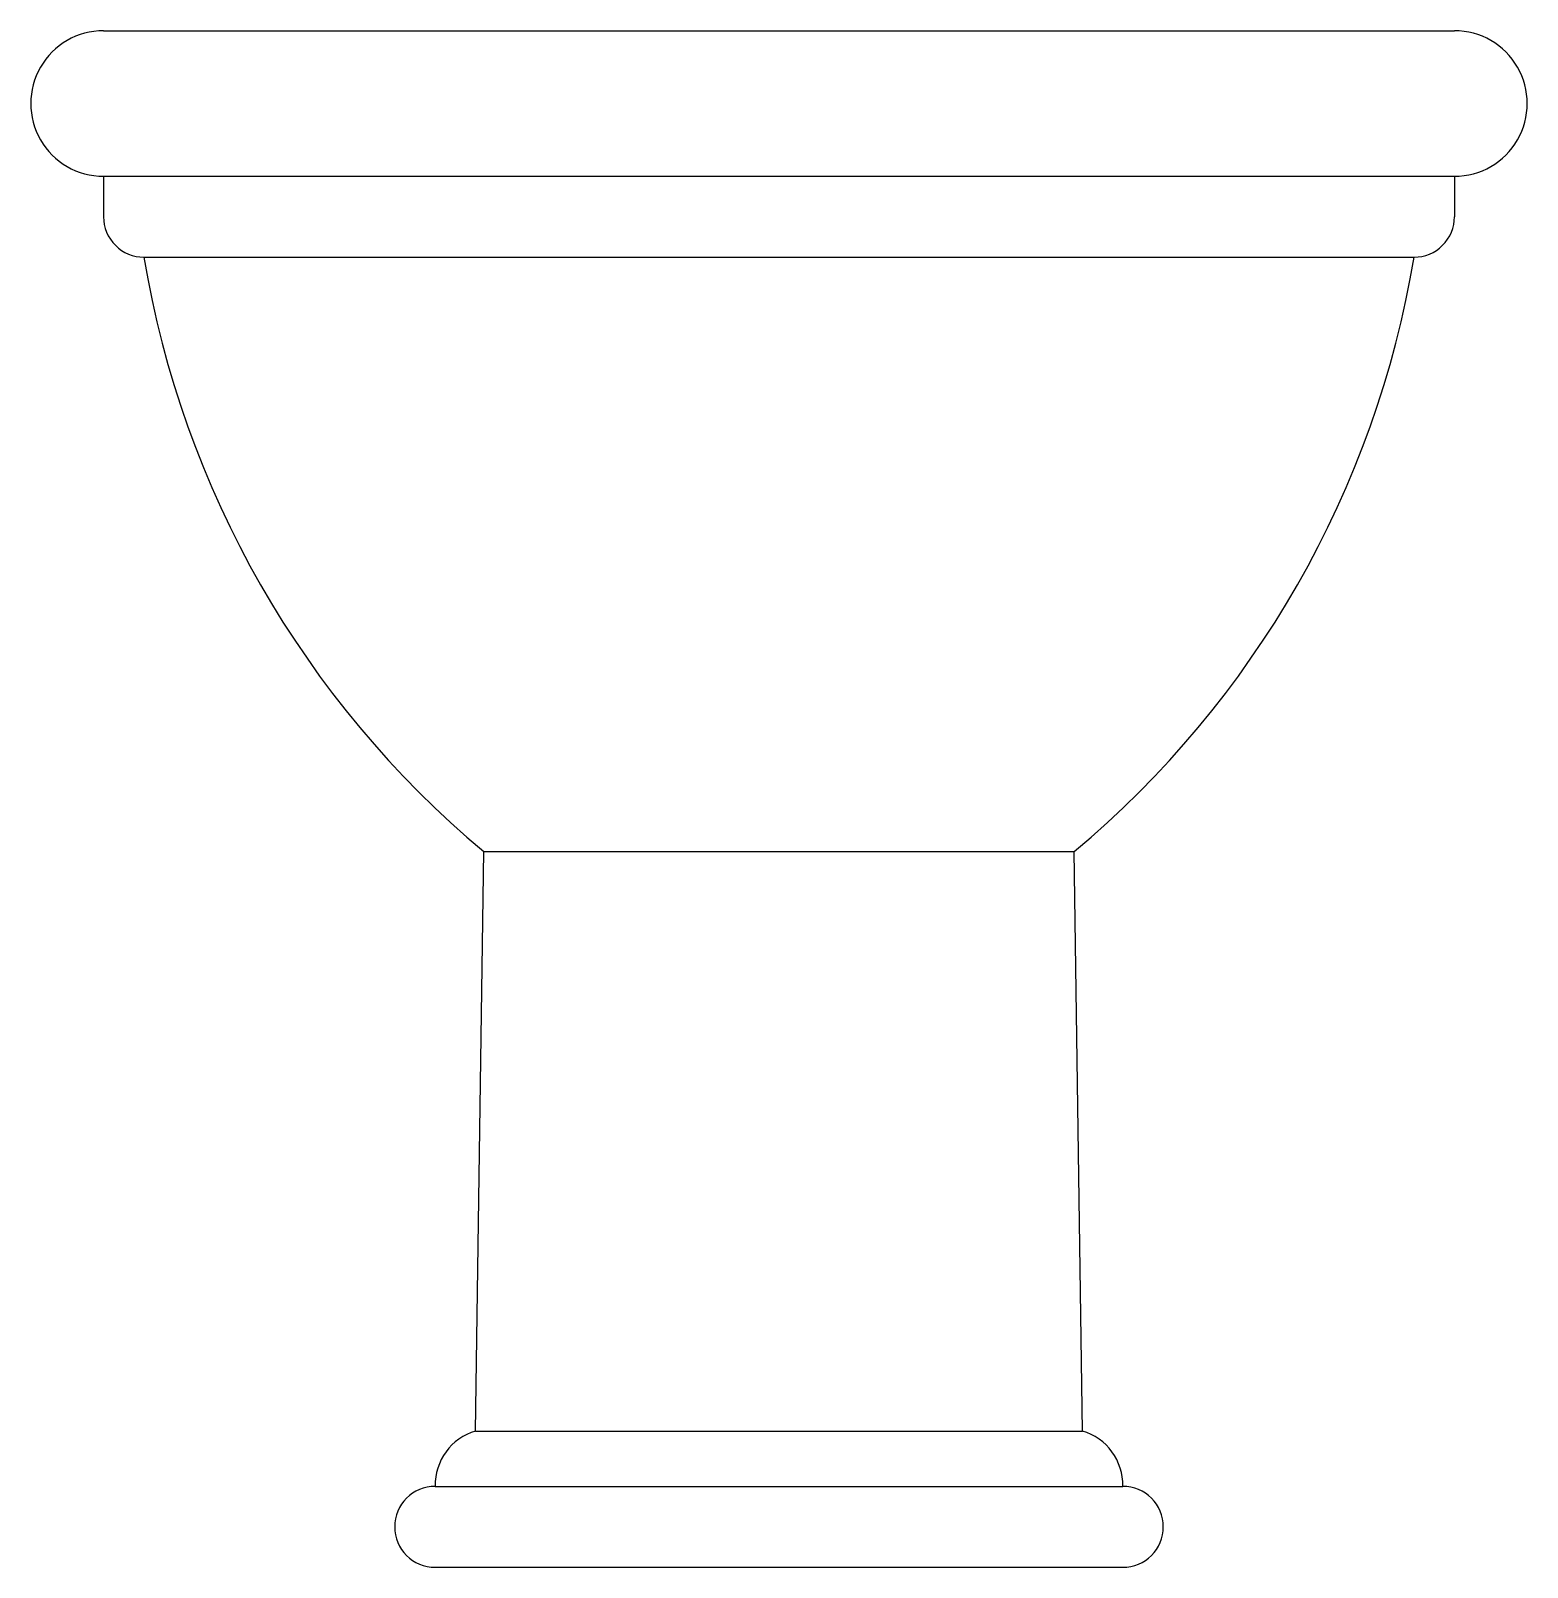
# Model space of a CAD drawing. Extents: x -844.843 to -844.473, y 509.988 to 510.368.
import ezdxf

# ---------------------------------------------------------------- set-up
doc = ezdxf.new("R2010")
doc.units = 0
doc.header["$LTSCALE"] = 50
doc.header["$MEASUREMENT"] = 0
doc.layers.add('A-PEÇAS', color=2, linetype='CONTINUOUS')

msp = doc.modelspace()

# ---------------------------------------------------------------- linework, layer by layer
at = {"layer": 'A-PEÇAS'}
for p, q in [((-844.8250153339264, 510.3680204146218), (-844.4910153339264, 510.3680204146218)), ((-844.8250153339264, 510.3320204146218), (-844.8250153339264, 510.3220204146218)), ((-844.4910153339264, 510.3320204146218), (-844.4910153339264, 510.3220204146218)), ((-844.7330153339265, 510.0217003970034), (-844.7310153339264, 510.1650204146218)), ((-844.5830153339264, 510.0217003970034), (-844.5850153339264, 510.1650204146218)), ((-844.7430153339265, 509.9880204146218), (-844.5730153339264, 509.9880204146218)), ((-844.7430153339265, 509.9880204146218), (-844.5730153339264, 509.9880204146218))]:
    msp.add_line(p, q, dxfattribs=at)
at = {"layer": 'A-PEÇAS', "color": 1}
for p, q in [((-844.8250153339264, 510.3320204146218), (-844.4910153339264, 510.3320204146218)), ((-844.8150153339265, 510.3120204146218), (-844.5010153339264, 510.3120204146218)), ((-844.7310153339264, 510.1650204146218), (-844.5850153339264, 510.1650204146218)), ((-844.7330153339265, 510.0217003970034), (-844.5830153339264, 510.0217003970034)), ((-844.7430153339265, 510.0080204146218), (-844.5730153339264, 510.0080204146218))]:
    msp.add_line(p, q, dxfattribs=at)
at = {"layer": 'A-PEÇAS'}
for centre, radius, start, end in [((-844.8250153339264, 510.3500204146218), 0.018, 89.99999999999821, 270.0000000000018), ((-844.4910153339264, 510.3500204146218), 0.018, 269.9999999999982, 90.00000000000179), ((-844.8150153339265, 510.3220204146218), 0.01, 179.9999999999992, 270.0000000000032), ((-844.5010153339264, 510.3220204146218), 0.01, 269.9999999999968, 8.142219984546603e-13), ((-844.5745760012816, 510.3519143189903), 0.2437264784312167, 189.4207413353715, 230.0690212585135), ((-844.7414546665713, 510.3519143189903), 0.2437264784312167, 309.9309787414865, 350.5792586646285), ((-844.7291368760634, 510.0083702966769), 0.0138828675031077, 106.2226129714441, 181.4441460199701), ((-844.5868937917894, 510.0083702966769), 0.0138828675031077, 358.5558539800299, 73.7773870285559), ((-844.7430153339265, 509.9980204146218), 0.01, 90, 180), ((-844.5730153339264, 509.9980204146218), 0.01, 0, 90), ((-844.7430153339265, 509.9980204146218), 0.01, 180, 270), ((-844.5730153339264, 509.9980204146218), 0.01, 270, 0)]:
    msp.add_arc(centre, radius, start, end, dxfattribs=at)

doc.saveas('drawing.dxf')
